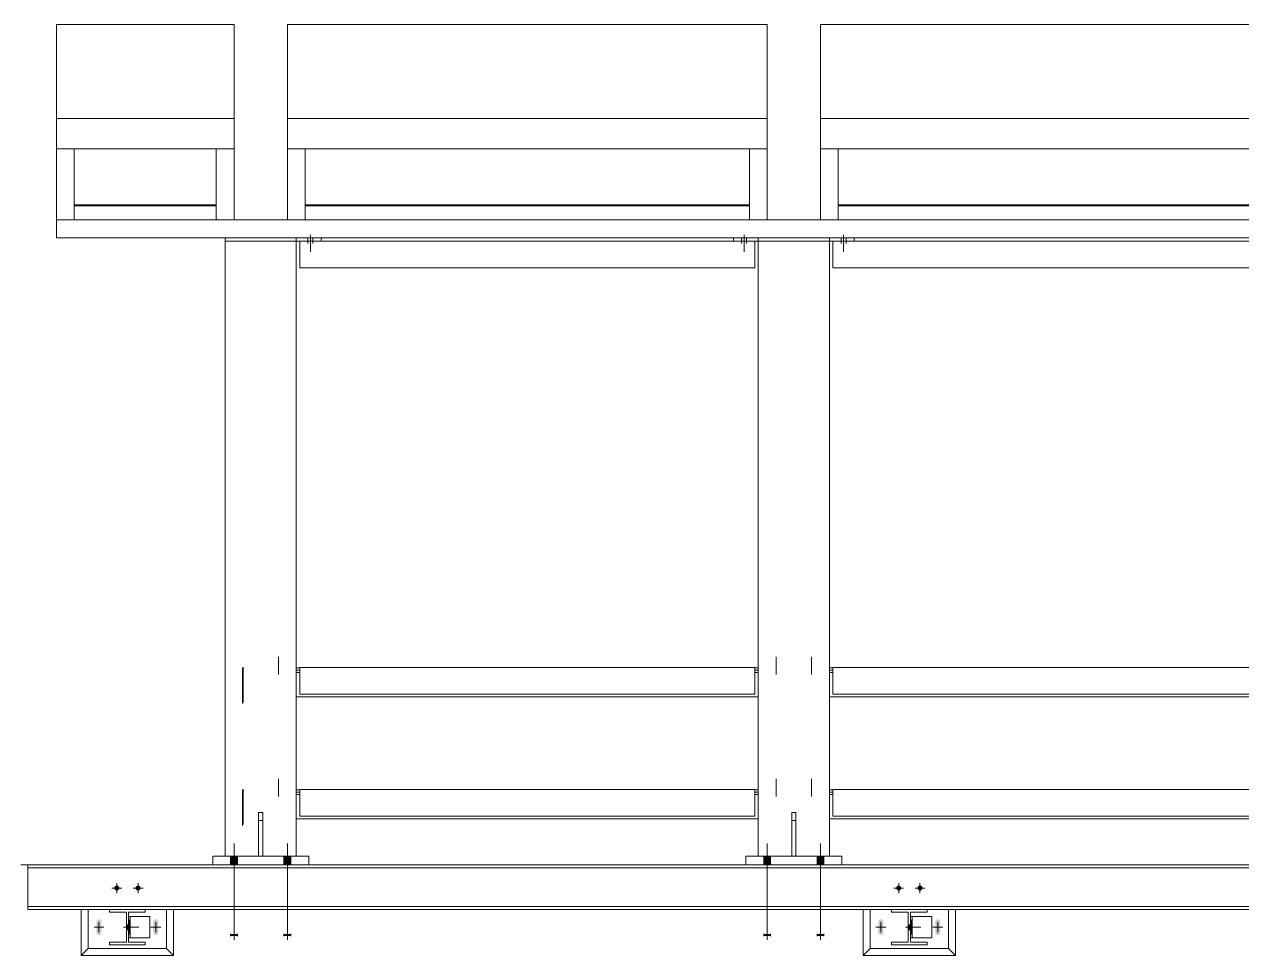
# Model space of a CAD drawing. Header units: millimetres. Extents: x 3774 to 718460, y -768339 to 192544.
# Drawn here: x 360098 to 363523, y -629787 to -627169 of the extents above; entities that cross this region are included whole.
import ezdxf

# ---------------------------------------------------------------- set-up
doc = ezdxf.new("R2010")
doc.units = ezdxf.units.MM
doc.linetypes.add('XKITLINE00', pattern=[0])
doc.linetypes.add('XKITLINE02', pattern=[4, 2, -2])
for name, color, linetype, lineweight in [('A-CANOPY', 7, 'Continuous', 25), ('Bolt', 7, 'Continuous', 0), ('Part', 7, 'Continuous', 0)]:
    doc.layers.add(name, color=color, linetype=linetype, lineweight=lineweight)

# ---------------------------------------------------------------- blocks, each defined once
blk = doc.blocks.new('*A812963')
at = {"layer": 'A-CANOPY', "color": 7, "linetype": 'XKITLINE00', "lineweight": 0}
for p, q in [((1853.280041, -42.787037), (1853.280041, -43.187037)), ((1853.280041, -42.787037), (1988.480119, -42.787037)), ((1853.280041, -43.187037), (1988.480119, -43.187037))]:
    blk.add_line(p, q, dxfattribs=at)
blk = doc.blocks.new('*A832965')
at = {"layer": 'Part', "color": 7, "linetype": 'XKITLINE00', "lineweight": 0}
blk.add_line((1852.480007, -57.296), (1852.640007, -57.296), dxfattribs=at)
blk = doc.blocks.new('*A1463028')
at = {"layer": 'A-CANOPY', "color": 7, "linetype": 'XKITLINE00', "lineweight": 0}
for p, q in [((1870.680005, -52.864325), (1870.760005, -52.864325)), ((1870.760005, -52.853858), (1881.000005, -52.853858)), ((1870.760005, -53.457222), (1870.760005, -52.853858)), ((1881.000005, -52.853858), (1881.000005, -53.457222)), ((1881.000005, -52.864325), (1881.080005, -52.864325)), ((1870.680005, -52.916254), (1870.760005, -52.916254)), ((1870.680005, -52.964403), (1870.760005, -52.964403)), ((1881.000005, -52.916254), (1881.080005, -52.916254)), ((1881.000005, -52.964403), (1881.080005, -52.964403)), ((1870.680005, -53.511652), (1881.080005, -53.511652)), ((1870.680005, -53.515839), (1881.080005, -53.515839)), ((1870.760005, -53.453035), (1881.000005, -53.453035)), ((1881.000005, -53.457222), (1870.760005, -53.457222))]:
    blk.add_line(p, q, dxfattribs=at)
blk = doc.blocks.new('*A1693051')
at = {"layer": 'A-CANOPY', "color": 7, "linetype": 'XKITLINE00', "lineweight": 0}
for p, q in [((1881.000005, -43.26704), (1870.760005, -43.26704)), ((1870.760005, -43.86704), (1870.760005, -43.26704)), ((1881.000005, -43.86704), (1881.000005, -43.26704)), ((1881.000005, -43.86704), (1870.760005, -43.86704))]:
    blk.add_line(p, q, dxfattribs=at)
blk = doc.blocks.new('*A2023084')
at = {"layer": 'A-CANOPY', "color": 7, "linetype": 'XKITLINE02', "lineweight": 0}
for p, q in [((1857.471507, -52.864404), (1857.471508, -53.663324)), ((1857.488071, -52.843645), (1857.488071, -53.642565))]:
    blk.add_line(p, q, dxfattribs=at)
blk = doc.blocks.new('*A2033085')
at = {"layer": 'A-CANOPY', "color": 7, "linetype": 'XKITLINE02', "lineweight": 0}
for p, q in [((1858.280005, -52.994328), (1858.280005, -52.611486)), ((1858.280005, -53.015123), (1858.280005, -52.632281))]:
    blk.add_line(p, q, dxfattribs=at)
blk = doc.blocks.new('*A2053087')
at = {"layer": 'A-CANOPY', "color": 7, "linetype": 'XKITLINE00', "lineweight": 0}
for p, q in [((1858.680005, -55.608485), (1858.760005, -55.608485)), ((1858.760005, -55.598018), (1869.000005, -55.598018)), ((1858.760005, -56.201382), (1858.760005, -55.598018)), ((1869.000005, -55.598018), (1869.000005, -56.201382)), ((1869.000005, -55.608485), (1869.080005, -55.608485)), ((1858.680005, -55.660414), (1858.760005, -55.660414)), ((1858.680005, -55.708563), (1858.760005, -55.708563)), ((1869.000005, -55.660414), (1869.080005, -55.660414)), ((1869.000005, -55.708563), (1869.080005, -55.708563)), ((1858.680005, -56.255812), (1869.080005, -56.255812)), ((1858.680005, -56.259999), (1869.080005, -56.259999)), ((1858.760005, -56.197195), (1869.000005, -56.197195)), ((1869.000005, -56.201382), (1858.760005, -56.201382))]:
    blk.add_line(p, q, dxfattribs=at)
blk = doc.blocks.new('*A2063088')
at = {"layer": 'A-CANOPY', "color": 7, "linetype": 'XKITLINE00', "lineweight": 0}
for p, q in [((1858.680005, -52.864325), (1858.760005, -52.864325)), ((1858.760005, -52.853858), (1869.000005, -52.853858)), ((1858.760005, -53.457222), (1858.760005, -52.853858)), ((1869.000005, -52.853858), (1869.000005, -53.457222)), ((1869.000005, -52.864325), (1869.080005, -52.864325)), ((1858.680005, -52.916254), (1858.760005, -52.916254)), ((1858.680005, -52.964403), (1858.760005, -52.964403)), ((1869.000005, -52.916254), (1869.080005, -52.916254)), ((1869.000005, -52.964403), (1869.080005, -52.964403)), ((1858.680005, -53.511652), (1869.080005, -53.511652)), ((1858.680005, -53.515839), (1869.080005, -53.515839)), ((1858.760005, -53.453035), (1869.000005, -53.453035)), ((1869.000005, -53.457222), (1858.760005, -53.457222))]:
    blk.add_line(p, q, dxfattribs=at)
blk = doc.blocks.new('*A2073089')
at = {"layer": 'A-CANOPY', "color": 7, "linetype": 'XKITLINE00', "lineweight": 0}
for p, q in [((1869.832005, -57.095988), (1869.832005, -56.115017)), ((1869.832005, -56.115017), (1869.928005, -56.115017)), ((1869.928005, -56.115017), (1869.928005, -57.095988)), ((1869.832005, -56.295988), (1869.928005, -56.295988))]:
    blk.add_line(p, q, dxfattribs=at)
blk = doc.blocks.new('*A2083090')
at = {"layer": 'A-CANOPY', "color": 7, "linetype": 'XKITLINE00', "lineweight": 0}
for p, q in [((1868.799973, -57.295988), (1868.799973, -57.095988)), ((1868.799973, -57.095988), (1870.959973, -57.095988)), ((1870.959973, -57.295988), (1870.959973, -57.095988))]:
    blk.add_line(p, q, dxfattribs=at)
blk = doc.blocks.new('*A2093091')
at = {"layer": 'A-CANOPY', "color": 7, "linetype": 'XKITLINE02', "lineweight": 0}
for p, q in [((1869.479995, -55.738488), (1869.479995, -55.355646)), ((1869.479995, -55.759283), (1869.479995, -55.376441))]:
    blk.add_line(p, q, dxfattribs=at)
blk = doc.blocks.new('*A2103092')
at = {"layer": 'A-CANOPY', "color": 7, "linetype": 'XKITLINE02', "lineweight": 0}
for p, q in [((1870.280005, -55.738488), (1870.280005, -55.355646)), ((1870.280005, -55.759283), (1870.280005, -55.376441))]:
    blk.add_line(p, q, dxfattribs=at)
blk = doc.blocks.new('*A2113093')
at = {"layer": 'A-CANOPY'}
for points in [[(1869.204, -57.296), (1869.204, -57.096), (1869.356, -57.096), (1869.356, -57.296)], [(1870.404, -57.296), (1870.404, -57.096), (1870.556, -57.096), (1870.556, -57.296)], [(1869.204, -58.896), (1869.204, -58.848), (1869.356, -58.848), (1869.356, -58.896)], [(1870.404, -58.896), (1870.404, -58.848), (1870.556, -58.848), (1870.556, -58.896)]]:
    blk.add_hatch(color=7, dxfattribs=at).paths.add_polyline_path(points, flags=17)
at = {"layer": 'A-CANOPY', "color": 7, "linetype": 'XKITLINE00', "lineweight": 0}
for p, q in [((1869.28, -58.98), (1869.28, -56.816)), ((1870.48, -58.98), (1870.48, -56.816)), ((1869.204, -57.296), (1869.204, -57.096)), ((1869.356, -57.296), (1869.356, -57.096)), ((1870.404, -57.296), (1870.404, -57.096)), ((1870.556, -57.296), (1870.556, -57.096)), ((1869.204, -58.896), (1869.204, -58.848)), ((1869.356, -58.896), (1869.356, -58.848)), ((1870.404, -58.896), (1870.404, -58.848)), ((1870.556, -58.896), (1870.556, -58.848))]:
    blk.add_line(p, q, dxfattribs=at)
at = {"layer": 'A-CANOPY', "color": 7, "linetype": 'XKITLINE02', "lineweight": 0}
for p, q in [((1869.28, -58.98), (1869.28, -56.816)), ((1870.48, -58.98), (1870.48, -56.816)), ((1869.204, -57.296), (1869.204, -57.096)), ((1869.356, -57.296), (1869.356, -57.096)), ((1870.404, -57.296), (1870.404, -57.096)), ((1870.556, -57.296), (1870.556, -57.096)), ((1869.204, -58.896), (1869.204, -58.848)), ((1869.356, -58.896), (1869.356, -58.848)), ((1870.404, -58.896), (1870.404, -58.848)), ((1870.556, -58.896), (1870.556, -58.848))]:
    blk.add_line(p, q, dxfattribs=at)
blk = doc.blocks.new('*A2123094')
at = {"layer": 'A-CANOPY', "color": 7, "linetype": 'XKITLINE02', "lineweight": 0}
for p, q in [((1870.280005, -52.994328), (1870.280005, -52.611486)), ((1870.280005, -53.015123), (1870.280005, -52.632281))]:
    blk.add_line(p, q, dxfattribs=at)
blk = doc.blocks.new('*A2133095')
at = {"layer": 'A-CANOPY', "color": 7, "linetype": 'XKITLINE02', "lineweight": 0}
for p, q in [((1869.479995, -52.994328), (1869.479995, -52.611486)), ((1869.479995, -53.015123), (1869.479995, -52.632281))]:
    blk.add_line(p, q, dxfattribs=at)
blk = doc.blocks.new('*A2143096')
at = {"layer": 'A-CANOPY', "color": 7, "linetype": 'XKITLINE00', "lineweight": 0}
for p, q in [((1853.280041, -41.187037), (1853.280041, -38.387037)), ((1853.280041, -38.387037), (1857.280041, -38.387037)), ((1857.280041, -38.387037), (1857.280041, -41.187037)), ((1853.280041, -40.507037), (1857.280041, -40.507037)), ((1857.280041, -41.187037), (1853.280041, -41.187037)), ((1853.680041, -42.447037), (1856.880119, -42.447037)), ((1853.680041, -42.467037), (1856.880119, -42.467037))]:
    blk.add_line(p, q, dxfattribs=at)
blk = doc.blocks.new('*A2153097')
at = {"layer": 'A-CANOPY', "color": 7, "linetype": 'XKITLINE00', "lineweight": 0}
for p, q in [((1857.080005, -43.26704), (1857.080005, -43.18704)), ((1858.760005, -43.26704), (1857.080005, -43.26704)), ((1858.680005, -43.26704), (1858.680005, -43.18704)), ((1859.240005, -43.26704), (1859.240005, -43.18704))]:
    blk.add_line(p, q, dxfattribs=at)
blk = doc.blocks.new('*A2163098')
at = {"layer": 'A-CANOPY', "color": 7, "linetype": 'XKITLINE02', "lineweight": 0}
for p, q in [((1858.944005, -43.18704), (1858.944005, -43.26704)), ((1858.944005, -43.18704), (1858.944005, -43.26704)), ((1858.944005, -43.26704), (1858.944005, -43.31904)), ((1858.944005, -43.26704), (1858.944005, -43.31904)), ((1859.000005, -43.12368), (1859.000005, -43.50704)), ((1859.000005, -43.12368), (1859.000005, -43.50704)), ((1859.056005, -43.18704), (1859.056005, -43.26704)), ((1859.056005, -43.18704), (1859.056005, -43.26704)), ((1859.056005, -43.26704), (1859.056005, -43.31904)), ((1859.056005, -43.26704), (1859.056005, -43.31904))]:
    blk.add_line(p, q, dxfattribs=at)
blk = doc.blocks.new('*A2173099')
at = {"layer": 'A-CANOPY', "color": 7, "linetype": 'XKITLINE00', "lineweight": 0}
for p, q in [((1856.880119, -42.787037), (1856.880119, -41.187037)), ((1857.280119, -42.787037), (1857.280119, -41.187037))]:
    blk.add_line(p, q, dxfattribs=at)
blk = doc.blocks.new('*A2183100')
at = {"layer": 'A-CANOPY', "color": 7, "linetype": 'XKITLINE00', "lineweight": 0}
for p, q in [((1853.280041, -42.787037), (1853.280041, -41.187037)), ((1853.680041, -42.787037), (1853.680041, -41.187037))]:
    blk.add_line(p, q, dxfattribs=at)
blk = doc.blocks.new('*A2193101')
at = {"layer": 'A-CANOPY', "color": 7, "linetype": 'XKITLINE00', "lineweight": 0}
for p, q in [((1858.480041, -42.787037), (1858.480041, -41.187037)), ((1858.880041, -42.787037), (1858.880041, -41.187037))]:
    blk.add_line(p, q, dxfattribs=at)
blk = doc.blocks.new('*A2203102')
at = {"layer": 'A-CANOPY', "color": 7, "linetype": 'XKITLINE00', "lineweight": 0}
for p, q in [((1869.000005, -43.26704), (1858.760005, -43.26704)), ((1858.760005, -43.86704), (1858.760005, -43.26704)), ((1869.000005, -43.86704), (1869.000005, -43.26704)), ((1869.000005, -43.86704), (1858.760005, -43.86704))]:
    blk.add_line(p, q, dxfattribs=at)
blk = doc.blocks.new('*A2213103')
at = {"layer": 'A-CANOPY', "color": 7, "linetype": 'XKITLINE00', "lineweight": 0}
for p, q in [((1868.520005, -43.26704), (1868.520005, -43.18704)), ((1870.760005, -43.26704), (1869.000005, -43.26704)), ((1869.080005, -43.26704), (1869.080005, -43.18704)), ((1870.680005, -43.26704), (1870.680005, -43.18704)), ((1871.240005, -43.26704), (1871.240005, -43.18704))]:
    blk.add_line(p, q, dxfattribs=at)
blk = doc.blocks.new('*A2223104')
at = {"layer": 'A-CANOPY', "color": 7, "linetype": 'XKITLINE02', "lineweight": 0}
for p, q in [((1868.704005, -43.18704), (1868.704005, -43.26704)), ((1868.704005, -43.18704), (1868.704005, -43.26704)), ((1868.704005, -43.26704), (1868.704005, -43.31904)), ((1868.704005, -43.26704), (1868.704005, -43.31904)), ((1868.760005, -43.12368), (1868.760005, -43.50704)), ((1868.760005, -43.12368), (1868.760005, -43.50704)), ((1868.816005, -43.18704), (1868.816005, -43.26704)), ((1868.816005, -43.18704), (1868.816005, -43.26704)), ((1868.816005, -43.26704), (1868.816005, -43.31904)), ((1868.816005, -43.26704), (1868.816005, -43.31904))]:
    blk.add_line(p, q, dxfattribs=at)
blk = doc.blocks.new('*A2233105')
at = {"layer": 'A-CANOPY', "color": 7, "linetype": 'XKITLINE02', "lineweight": 0}
for p, q in [((1870.944005, -43.18704), (1870.944005, -43.26704)), ((1870.944005, -43.18704), (1870.944005, -43.26704)), ((1870.944005, -43.26704), (1870.944005, -43.31904)), ((1870.944005, -43.26704), (1870.944005, -43.31904)), ((1871.000005, -43.12368), (1871.000005, -43.50704)), ((1871.000005, -43.12368), (1871.000005, -43.50704)), ((1871.056005, -43.18704), (1871.056005, -43.26704)), ((1871.056005, -43.18704), (1871.056005, -43.26704)), ((1871.056005, -43.26704), (1871.056005, -43.31904)), ((1871.056005, -43.26704), (1871.056005, -43.31904))]:
    blk.add_line(p, q, dxfattribs=at)
blk = doc.blocks.new('*A2243106')
at = {"layer": 'A-CANOPY', "color": 7, "linetype": 'XKITLINE00', "lineweight": 0}
for p, q in [((1868.880119, -42.787037), (1868.880119, -41.187037)), ((1869.280119, -42.787037), (1869.280119, -41.187037))]:
    blk.add_line(p, q, dxfattribs=at)
blk = doc.blocks.new('*A2253107')
at = {"layer": 'A-CANOPY', "color": 7, "linetype": 'XKITLINE00', "lineweight": 0}
for p, q in [((1870.480041, -42.787037), (1870.480041, -41.187037)), ((1870.880041, -42.787037), (1870.880041, -41.187037))]:
    blk.add_line(p, q, dxfattribs=at)
blk = doc.blocks.new('*A2443126')
at = {"layer": 'A-CANOPY', "color": 7, "linetype": 'XKITLINE00', "lineweight": 0}
for p, q in [((1870.480041, -41.187037), (1870.480041, -38.387037)), ((1870.480041, -38.387037), (1881.280041, -38.387037)), ((1881.280041, -38.387037), (1881.280041, -41.187037)), ((1870.480041, -40.507037), (1881.280041, -40.507037)), ((1881.280041, -41.187037), (1870.480041, -41.187037)), ((1870.880041, -42.447037), (1880.880119, -42.447037)), ((1870.880041, -42.467037), (1880.880119, -42.467037))]:
    blk.add_line(p, q, dxfattribs=at)
blk = doc.blocks.new('*A2513133')
at = {"layer": 'A-CANOPY', "color": 7, "linetype": 'XKITLINE00', "lineweight": 0}
for p, q in [((1870.680005, -55.608485), (1870.760005, -55.608485)), ((1870.760005, -55.598018), (1881.000005, -55.598018)), ((1870.760005, -56.201382), (1870.760005, -55.598018)), ((1881.000005, -55.598018), (1881.000005, -56.201382)), ((1881.000005, -55.608485), (1881.080005, -55.608485)), ((1870.680005, -55.660414), (1870.760005, -55.660414)), ((1870.680005, -55.708563), (1870.760005, -55.708563)), ((1881.000005, -55.660414), (1881.080005, -55.660414)), ((1881.000005, -55.708563), (1881.080005, -55.708563)), ((1870.680005, -56.255812), (1881.080005, -56.255812)), ((1870.680005, -56.259999), (1881.080005, -56.259999)), ((1870.760005, -56.197195), (1881.000005, -56.197195)), ((1881.000005, -56.201382), (1870.760005, -56.201382))]:
    blk.add_line(p, q, dxfattribs=at)
blk = doc.blocks.new('*A3543236')
at = {"layer": 'Part', "color": 7, "linetype": 'XKITLINE00', "lineweight": 0}
for p, q in [((1892.479972, -57.295988), (1852.640007, -57.296001)), ((1852.640007, -57.296001), (1852.640007, -58.296001)), ((1852.640007, -57.360001), (1892.479972, -57.359988)), ((1892.479973, -58.295988), (1892.479972, -57.295988)), ((1852.640007, -58.232001), (1892.479973, -58.231988)), ((1852.640007, -58.296001), (1854.479922, -58.296)), ((1855.279922, -58.296), (1872.079922, -58.295994)), ((1872.879922, -58.295994), (1889.679922, -58.295988)), ((1890.479922, -58.295988), (1892.479973, -58.295988))]:
    blk.add_line(p, q, dxfattribs=at)
blk = doc.blocks.new('*A3613243')
at = {"layer": 'A-CANOPY', "color": 7, "linetype": 'XKITLINE00', "lineweight": 0}
for p, q in [((1869.080005, -57.095988), (1869.080005, -43.26704)), ((1870.680005, -43.26704), (1869.080005, -43.26704)), ((1870.680005, -57.095988), (1870.680005, -43.26704))]:
    blk.add_line(p, q, dxfattribs=at)
blk = doc.blocks.new('*A3623244')
at = {"layer": 'A-CANOPY', "color": 7, "linetype": 'XKITLINE00', "lineweight": 0}
for p, q in [((1857.080005, -57.095988), (1857.080005, -43.26704)), ((1858.680005, -43.26704), (1857.080005, -43.26704)), ((1858.680005, -57.095988), (1858.680005, -43.26704))]:
    blk.add_line(p, q, dxfattribs=at)
blk = doc.blocks.new('*A3633245')
at = {"layer": 'A-CANOPY', "color": 7, "linetype": 'XKITLINE00', "lineweight": 0}
for p, q in [((1858.480041, -41.187037), (1858.480041, -38.387037)), ((1858.480041, -38.387037), (1869.280041, -38.387037)), ((1869.280041, -38.387037), (1869.280041, -41.187037)), ((1858.480041, -40.507037), (1869.280041, -40.507037)), ((1869.280041, -41.187037), (1858.480041, -41.187037)), ((1858.880041, -42.447037), (1868.880119, -42.447037)), ((1858.880041, -42.467037), (1868.880119, -42.467037))]:
    blk.add_line(p, q, dxfattribs=at)
blk = doc.blocks.new('*A3653247')
at = {"layer": 'Part', "color": 7, "linetype": 'XKITLINE00', "lineweight": 0}
for p, q in [((1855.279922, -58.296001), (1854.479922, -58.296001)), ((1854.479922, -58.296001), (1854.479922, -58.360001)), ((1854.479922, -58.360001), (1854.855922, -58.360001)), ((1854.855922, -58.360001), (1854.855922, -59.032001)), ((1854.903922, -58.360001), (1855.279922, -58.360001)), ((1854.903922, -59.032001), (1854.903922, -58.360001)), ((1855.279922, -58.360001), (1855.279922, -58.296001)), ((1854.855922, -59.032001), (1854.479922, -59.032001)), ((1854.479922, -59.032001), (1854.479922, -59.096001)), ((1854.479922, -59.096001), (1855.279922, -59.096001)), ((1855.279922, -59.032001), (1854.903922, -59.032001)), ((1855.279922, -59.096001), (1855.279922, -59.032001))]:
    blk.add_line(p, q, dxfattribs=at)
blk = doc.blocks.new('*A3663248')
at = {"layer": 'Part', "color": 7, "linetype": 'XKITLINE00', "lineweight": 0}
for p, q in [((1872.879922, -58.296001), (1872.079922, -58.296001)), ((1872.079922, -58.296001), (1872.079922, -58.360001)), ((1872.079922, -58.360001), (1872.455922, -58.360001)), ((1872.455922, -58.360001), (1872.455922, -59.032001)), ((1872.503922, -58.360001), (1872.879922, -58.360001)), ((1872.503922, -59.032001), (1872.503922, -58.360001)), ((1872.879922, -58.360001), (1872.879922, -58.296001)), ((1872.455922, -59.032001), (1872.079922, -59.032001)), ((1872.079922, -59.032001), (1872.079922, -59.096001)), ((1872.079922, -59.096001), (1872.879922, -59.096001)), ((1872.879922, -59.032001), (1872.503922, -59.032001)), ((1872.879922, -59.096001), (1872.879922, -59.032001))]:
    blk.add_line(p, q, dxfattribs=at)
blk = doc.blocks.new('*A3703252')
at = {"layer": 'A-CANOPY', "color": 7, "linetype": 'XKITLINE00', "lineweight": 0}
for p, q in [((1856.799973, -57.295988), (1856.799973, -57.095988)), ((1856.799973, -57.095988), (1858.959973, -57.095988)), ((1858.959973, -57.295988), (1858.959973, -57.095988))]:
    blk.add_line(p, q, dxfattribs=at)
blk = doc.blocks.new('*A3713253')
at = {"layer": 'A-CANOPY', "color": 7, "linetype": 'XKITLINE00', "lineweight": 0}
for p, q in [((1857.832005, -57.095988), (1857.832005, -56.115017)), ((1857.832005, -56.115017), (1857.928005, -56.115017)), ((1857.928005, -56.115017), (1857.928005, -57.095988)), ((1857.832005, -56.295988), (1857.928005, -56.295988))]:
    blk.add_line(p, q, dxfattribs=at)
blk = doc.blocks.new('*A3723254')
at = {"layer": 'A-CANOPY', "color": 7, "linetype": 'XKITLINE02', "lineweight": 0}
for p, q in [((1857.471507, -55.608564), (1857.471508, -56.407484)), ((1857.488071, -55.587805), (1857.488071, -56.386725))]:
    blk.add_line(p, q, dxfattribs=at)
blk = doc.blocks.new('*A3733255')
at = {"layer": 'A-CANOPY', "color": 7, "linetype": 'XKITLINE02', "lineweight": 0}
for p, q in [((1858.280005, -55.738488), (1858.280005, -55.355646)), ((1858.280005, -55.759283), (1858.280005, -55.376441))]:
    blk.add_line(p, q, dxfattribs=at)
blk = doc.blocks.new('*A3743256')
at = {"layer": 'A-CANOPY'}
for points in [[(1857.204, -57.296), (1857.204, -57.096), (1857.356, -57.096), (1857.356, -57.296)], [(1858.404, -57.296), (1858.404, -57.096), (1858.556, -57.096), (1858.556, -57.296)], [(1857.204, -58.896), (1857.204, -58.848), (1857.356, -58.848), (1857.356, -58.896)], [(1858.404, -58.896), (1858.404, -58.848), (1858.556, -58.848), (1858.556, -58.896)]]:
    blk.add_hatch(color=7, dxfattribs=at).paths.add_polyline_path(points, flags=17)
at = {"layer": 'A-CANOPY', "color": 7, "linetype": 'XKITLINE00', "lineweight": 0}
for p, q in [((1857.28, -58.98), (1857.28, -56.816)), ((1858.48, -58.98), (1858.48, -56.816)), ((1857.204, -57.296), (1857.204, -57.096)), ((1857.356, -57.296), (1857.356, -57.096)), ((1858.404, -57.296), (1858.404, -57.096)), ((1858.556, -57.296), (1858.556, -57.096)), ((1857.204, -58.896), (1857.204, -58.848)), ((1857.356, -58.896), (1857.356, -58.848)), ((1858.404, -58.896), (1858.404, -58.848)), ((1858.556, -58.896), (1858.556, -58.848))]:
    blk.add_line(p, q, dxfattribs=at)
at = {"layer": 'A-CANOPY', "color": 7, "linetype": 'XKITLINE02', "lineweight": 0}
for p, q in [((1857.28, -58.98), (1857.28, -56.816)), ((1858.48, -58.98), (1858.48, -56.816)), ((1857.204, -57.296), (1857.204, -57.096)), ((1857.356, -57.296), (1857.356, -57.096)), ((1858.404, -57.296), (1858.404, -57.096)), ((1858.556, -57.296), (1858.556, -57.096)), ((1857.204, -58.896), (1857.204, -58.848)), ((1857.356, -58.896), (1857.356, -58.848)), ((1858.404, -58.896), (1858.404, -58.848)), ((1858.556, -58.896), (1858.556, -58.848))]:
    blk.add_line(p, q, dxfattribs=at)
blk = doc.blocks.new('*A4343316')
at = {"layer": 'Part', "color": 7, "linetype": 'XKITLINE00', "lineweight": 0}
for p, q in [((1853.999922, -58.296001), (1853.999922, -59.176001)), ((1855.759922, -59.176001), (1855.759922, -58.296)), ((1853.999922, -59.176001), (1855.759922, -59.176001))]:
    blk.add_line(p, q, dxfattribs=at)
blk = doc.blocks.new('*A4353317')
at = {"layer": 'Part', "color": 7, "linetype": 'XKITLINE00', "lineweight": 0}
for p, q in [((1853.839922, -59.336001), (1853.839922, -58.296001)), ((1855.919922, -58.296), (1855.919922, -59.336001)), ((1853.999922, -59.176001), (1853.839922, -59.336001)), ((1855.919922, -59.336001), (1855.759922, -59.176001)), ((1855.919922, -59.336001), (1853.839922, -59.336001))]:
    blk.add_line(p, q, dxfattribs=at)
blk = doc.blocks.new('*A4363318')
at = {"layer": 'Part', "color": 7, "linetype": 'XKITLINE00', "lineweight": 0}
for p, q in [((1855.383922, -58.456001), (1854.903922, -58.456001)), ((1854.943922, -58.936001), (1854.943922, -58.456001)), ((1855.383922, -58.936001), (1855.383922, -58.456001)), ((1854.903922, -58.936001), (1855.383922, -58.936001))]:
    blk.add_line(p, q, dxfattribs=at)
blk = doc.blocks.new('*A4373319')
at = {"layer": 'Bolt'}
for points in [[(1854.904, -58.54), (1854.944, -58.54), (1854.944, -58.852), (1854.904, -58.852)], [(1854.856, -58.64), (1854.904, -58.64), (1854.904, -58.752), (1854.856, -58.752)]]:
    blk.add_hatch(color=7, dxfattribs=at).paths.add_polyline_path(points, flags=17)
at = {"layer": 'Bolt', "color": 7, "linetype": 'XKITLINE00', "lineweight": 0}
for p, q in [((1854.904, -58.54), (1854.944, -58.54)), ((1854.793, -58.696), (1855.136, -58.696)), ((1854.856, -58.64), (1854.904, -58.64)), ((1854.856, -58.752), (1854.904, -58.752)), ((1854.904, -58.852), (1854.944, -58.852))]:
    blk.add_line(p, q, dxfattribs=at)
blk = doc.blocks.new('*A4383320')
at = {"layer": 'Bolt'}
for points in [[(1854.261, -58.868), (1854.24, -58.872), (1854.218, -58.868), (1854.2, -58.856), (1854.188, -58.837), (1854.184, -58.816), (1854.184, -58.576), (1854.188, -58.555), (1854.2, -58.536), (1854.218, -58.524), (1854.24, -58.52), (1854.261, -58.524), (1854.28, -58.536), (1854.292, -58.555), (1854.296, -58.576), (1854.296, -58.816), (1854.292, -58.837), (1854.28, -58.856)], [(1855.541, -58.868), (1855.52, -58.872), (1855.498, -58.868), (1855.48, -58.856), (1855.468, -58.837), (1855.464, -58.816), (1855.464, -58.576), (1855.468, -58.555), (1855.48, -58.536), (1855.498, -58.524), (1855.52, -58.52), (1855.541, -58.524), (1855.56, -58.536), (1855.572, -58.555), (1855.576, -58.576), (1855.576, -58.816), (1855.572, -58.837), (1855.56, -58.856)]]:
    blk.add_hatch(color=7, dxfattribs=at).paths.add_polyline_path(points, flags=17)
at = {"layer": 'Bolt', "color": 7, "linetype": 'XKITLINE00', "lineweight": 0}
for p, q in [((1854.24, -58.584), (1854.24, -58.808)), ((1855.52, -58.584), (1855.52, -58.808)), ((1854.352, -58.696), (1854.128, -58.696)), ((1855.632, -58.696), (1855.408, -58.696))]:
    blk.add_line(p, q, dxfattribs=at)
blk = doc.blocks.new('*A4403322')
at = {"layer": 'Part', "color": 7, "linetype": 'XKITLINE00', "lineweight": 0}
for p, q in [((1871.599922, -58.295995), (1871.599922, -59.176001)), ((1873.359922, -59.176001), (1873.359922, -58.295994)), ((1871.599922, -59.176001), (1873.359922, -59.176001))]:
    blk.add_line(p, q, dxfattribs=at)
blk = doc.blocks.new('*A4413323')
at = {"layer": 'Part', "color": 7, "linetype": 'XKITLINE00', "lineweight": 0}
for p, q in [((1871.439922, -59.336001), (1871.439922, -58.295995)), ((1873.519922, -58.295994), (1873.519922, -59.336001)), ((1871.599922, -59.176001), (1871.439922, -59.336001)), ((1873.519922, -59.336001), (1873.359922, -59.176001)), ((1873.519922, -59.336001), (1871.439922, -59.336001))]:
    blk.add_line(p, q, dxfattribs=at)
blk = doc.blocks.new('*A4423324')
at = {"layer": 'Part', "color": 7, "linetype": 'XKITLINE00', "lineweight": 0}
for p, q in [((1872.983922, -58.456001), (1872.503922, -58.456001)), ((1872.543922, -58.936001), (1872.543922, -58.456001)), ((1872.983922, -58.936001), (1872.983922, -58.456001)), ((1872.503922, -58.936001), (1872.983922, -58.936001))]:
    blk.add_line(p, q, dxfattribs=at)
blk = doc.blocks.new('*A4433325')
at = {"layer": 'Bolt'}
for points in [[(1872.504, -58.54), (1872.544, -58.54), (1872.544, -58.852), (1872.504, -58.852)], [(1872.456, -58.64), (1872.504, -58.64), (1872.504, -58.752), (1872.456, -58.752)]]:
    blk.add_hatch(color=7, dxfattribs=at).paths.add_polyline_path(points, flags=17)
at = {"layer": 'Bolt', "color": 7, "linetype": 'XKITLINE00', "lineweight": 0}
for p, q in [((1872.504, -58.54), (1872.544, -58.54)), ((1872.393, -58.696), (1872.736, -58.696)), ((1872.456, -58.64), (1872.504, -58.64)), ((1872.456, -58.752), (1872.504, -58.752)), ((1872.504, -58.852), (1872.544, -58.852))]:
    blk.add_line(p, q, dxfattribs=at)
blk = doc.blocks.new('*A4443326')
at = {"layer": 'Bolt'}
for points in [[(1871.861, -58.868), (1871.84, -58.872), (1871.818, -58.868), (1871.8, -58.856), (1871.788, -58.837), (1871.784, -58.816), (1871.784, -58.576), (1871.788, -58.555), (1871.8, -58.536), (1871.818, -58.524), (1871.84, -58.52), (1871.861, -58.524), (1871.88, -58.536), (1871.892, -58.555), (1871.896, -58.576), (1871.896, -58.816), (1871.892, -58.837), (1871.88, -58.856)], [(1873.141, -58.868), (1873.12, -58.872), (1873.098, -58.868), (1873.08, -58.856), (1873.068, -58.837), (1873.064, -58.816), (1873.064, -58.576), (1873.068, -58.555), (1873.08, -58.536), (1873.098, -58.524), (1873.12, -58.52), (1873.141, -58.524), (1873.16, -58.536), (1873.172, -58.555), (1873.176, -58.576), (1873.176, -58.816), (1873.172, -58.837), (1873.16, -58.856)]]:
    blk.add_hatch(color=7, dxfattribs=at).paths.add_polyline_path(points, flags=17)
at = {"layer": 'Bolt', "color": 7, "linetype": 'XKITLINE00', "lineweight": 0}
for p, q in [((1871.84, -58.584), (1871.84, -58.808)), ((1873.12, -58.584), (1873.12, -58.808)), ((1871.952, -58.696), (1871.728, -58.696)), ((1873.232, -58.696), (1873.008, -58.696))]:
    blk.add_line(p, q, dxfattribs=at)
blk = doc.blocks.new('*A4583340')
at = {"layer": 'Bolt'}
for points in [[(1854.585, -57.805), (1854.588, -57.795), (1854.593, -57.785), (1854.6, -57.776), (1854.609, -57.769), (1854.618, -57.764), (1854.629, -57.761), (1854.64, -57.76), (1854.651, -57.761), (1854.661, -57.764), (1854.671, -57.769), (1854.68, -57.776), (1854.686, -57.785), (1854.692, -57.795), (1854.695, -57.805), (1854.696, -57.816), (1854.695, -57.827), (1854.692, -57.837), (1854.686, -57.847), (1854.68, -57.856), (1854.671, -57.863), (1854.661, -57.868), (1854.651, -57.871), (1854.64, -57.872), (1854.629, -57.871), (1854.618, -57.868), (1854.609, -57.863), (1854.6, -57.856), (1854.593, -57.847), (1854.588, -57.837), (1854.585, -57.827), (1854.584, -57.816)], [(1855.065, -57.805), (1855.068, -57.795), (1855.073, -57.785), (1855.08, -57.776), (1855.089, -57.769), (1855.098, -57.764), (1855.109, -57.761), (1855.12, -57.76), (1855.131, -57.761), (1855.141, -57.764), (1855.151, -57.769), (1855.16, -57.776), (1855.166, -57.785), (1855.172, -57.795), (1855.175, -57.805), (1855.176, -57.816), (1855.175, -57.827), (1855.172, -57.837), (1855.166, -57.847), (1855.16, -57.856), (1855.151, -57.863), (1855.141, -57.868), (1855.131, -57.871), (1855.12, -57.872), (1855.109, -57.871), (1855.098, -57.868), (1855.089, -57.863), (1855.08, -57.856), (1855.073, -57.847), (1855.068, -57.837), (1855.065, -57.827), (1855.064, -57.816)]]:
    blk.add_hatch(color=7, dxfattribs=at).paths.add_polyline_path(points, flags=17)
at = {"layer": 'Bolt', "color": 7, "linetype": 'XKITLINE00', "lineweight": 0}
for p, q in [((1854.64, -57.928), (1854.64, -57.704)), ((1855.12, -57.928), (1855.12, -57.704)), ((1854.528, -57.816), (1854.752, -57.816)), ((1855.008, -57.816), (1855.232, -57.816))]:
    blk.add_line(p, q, dxfattribs=at)
blk = doc.blocks.new('*A4593341')
at = {"layer": 'Bolt'}
for points in [[(1872.185, -57.805), (1872.188, -57.795), (1872.193, -57.785), (1872.2, -57.776), (1872.209, -57.769), (1872.218, -57.764), (1872.229, -57.761), (1872.24, -57.76), (1872.251, -57.761), (1872.261, -57.764), (1872.271, -57.769), (1872.28, -57.776), (1872.286, -57.785), (1872.292, -57.795), (1872.295, -57.805), (1872.296, -57.816), (1872.295, -57.827), (1872.292, -57.837), (1872.286, -57.847), (1872.28, -57.856), (1872.271, -57.863), (1872.261, -57.868), (1872.251, -57.871), (1872.24, -57.872), (1872.229, -57.871), (1872.218, -57.868), (1872.209, -57.863), (1872.2, -57.856), (1872.193, -57.847), (1872.188, -57.837), (1872.185, -57.827), (1872.184, -57.816)], [(1872.665, -57.805), (1872.668, -57.795), (1872.673, -57.785), (1872.68, -57.776), (1872.689, -57.769), (1872.698, -57.764), (1872.709, -57.761), (1872.72, -57.76), (1872.731, -57.761), (1872.741, -57.764), (1872.751, -57.769), (1872.76, -57.776), (1872.766, -57.785), (1872.772, -57.795), (1872.775, -57.805), (1872.776, -57.816), (1872.775, -57.827), (1872.772, -57.837), (1872.766, -57.847), (1872.76, -57.856), (1872.751, -57.863), (1872.741, -57.868), (1872.731, -57.871), (1872.72, -57.872), (1872.709, -57.871), (1872.698, -57.868), (1872.689, -57.863), (1872.68, -57.856), (1872.673, -57.847), (1872.668, -57.837), (1872.665, -57.827), (1872.664, -57.816)]]:
    blk.add_hatch(color=7, dxfattribs=at).paths.add_polyline_path(points, flags=17)
at = {"layer": 'Bolt', "color": 7, "linetype": 'XKITLINE00', "lineweight": 0}
for p, q in [((1872.24, -57.928), (1872.24, -57.704)), ((1872.72, -57.928), (1872.72, -57.704)), ((1872.128, -57.816), (1872.352, -57.816)), ((1872.608, -57.816), (1872.832, -57.816))]:
    blk.add_line(p, q, dxfattribs=at)

msp = doc.modelspace()

# ---------------------------------------------------------------- block references
at = {"color": 7, "lineweight": 0, "xscale": 125, "yscale": 125, "zscale": 125}
for name in ['*A2143096', '*A3633245', '*A2443126', '*A2183100', '*A2173099', '*A2193101', '*A2243106', '*A2253107', '*A812963', '*A2153097', '*A2163098', '*A2213103', '*A2223104', '*A2233105', '*A3623244', '*A2203102', '*A3613243', '*A1693051', '*A2033085', '*A2133095', '*A2123094', '*A2023084', '*A2063088', '*A1463028', '*A3733255', '*A2093091', '*A2103092', '*A3723254', '*A2053087', '*A2513133', '*A3713253', '*A2073089', '*A3743256', '*A2113093', '*A3703252', '*A2083090', '*A832965', '*A3543236', '*A4583340', '*A4593341', '*A4353317', '*A4343316', '*A4383320', '*A3653247', '*A4373319', '*A4363318', '*A4413323', '*A4403322', '*A4443326', '*A3663248', '*A4433325', '*A4423324']:
    msp.add_blockref(name, (128527.556, -622370.363), dxfattribs=at)

doc.saveas('drawing.dxf')
